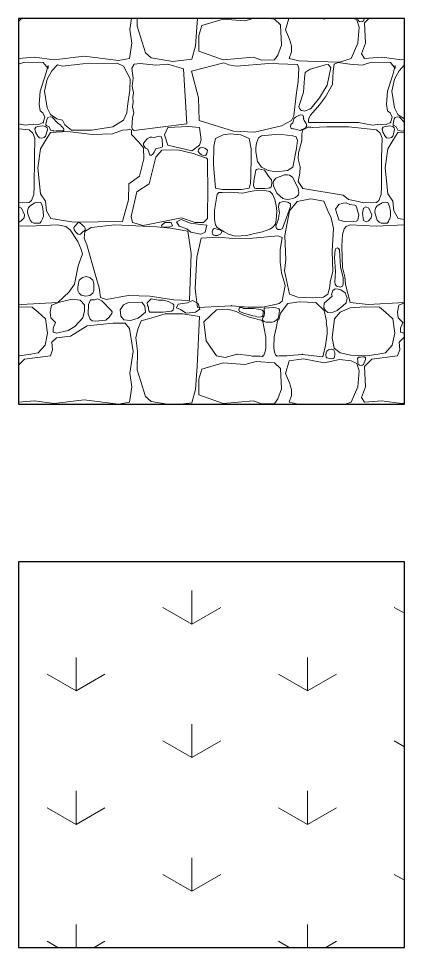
# Model space of a CAD drawing. Header units: centimetres. Extents: x 2952 to 4857, y -1578 to 78.
# Drawn here: x 3645.2 to 3745.2, y -586.1 to -345.2 of the extents above; entities that cross this region are included whole.
import ezdxf

# ---------------------------------------------------------------- set-up
doc = ezdxf.new("R2010")
doc.units = ezdxf.units.CM
doc.header["$MEASUREMENT"] = 0
doc.layers.add('fill', color=7, linetype='Continuous')

# ---------------------------------------------------------------- blocks, each defined once
blk = doc.blocks.new('*X2')
at = {"layer": 'fill', "color": 150, "linetype": 'Continuous', "lineweight": 13}
for p, q in [((3645.92, -345.21), (3645.16, -345.96)), ((3673.98, -348.04), (3674.41, -345.21)), ((3675.9, -345.21), (3675.86, -347.22)), ((3690.97, -352.32), (3691.44, -346.3)), ((3691.44, -346.3), (3691.49, -345.21)), ((3698.21, -345.34), (3692.66, -347)), ((3703.82, -345.81), (3698.21, -345.34)), ((3705.96, -345.21), (3703.82, -345.81)), ((3711.52, -345.34), (3709.81, -345.21)), ((3713, -346.82), (3711.52, -345.34)), ((3713.33, -352.15), (3713, -346.82)), ((3714.34, -348.16), (3715.17, -345.21)), ((3723.71, -345.21), (3724.35, -345.34)), ((3724.35, -345.34), (3724.95, -345.21)), ((3732.04, -345.21), (3732.79, -345.56)), ((3732.79, -345.56), (3733.44, -347.47)), ((3733.07, -345.21), (3733.09, -345.41)), ((3733.09, -345.41), (3733.25, -345.78)), ((3733.25, -345.78), (3733.51, -345.97)), ((3733.51, -345.97), (3733.92, -346.06)), ((3733.92, -346.06), (3734.3, -346.01)), ((3734.3, -346.01), (3734.52, -345.78)), ((3734.52, -345.78), (3734.78, -345.21)), ((3735.92, -345.21), (3734.82, -346.28)), ((3734.82, -346.28), (3735.05, -351.58)), ((3674.5, -351.58), (3673.98, -348.04)), ((3675.86, -347.22), (3678.01, -354.08)), ((3692.66, -347), (3691.91, -349.64)), ((3715.33, -350.56), (3714.34, -348.16)), ((3733.44, -347.47), (3733.12, -351.63)), ((3673.88, -355.57), (3674.5, -351.58)), ((3691.91, -349.64), (3691.86, -353.68)), ((3715.85, -352.32), (3715.33, -350.56)), ((3733.12, -351.63), (3731.33, -355.57)), ((3735.05, -351.58), (3734.06, -354.4)), ((3678.01, -354.08), (3679.55, -355.37)), ((3690.03, -355.72), (3690.97, -352.32)), ((3691.86, -353.68), (3698.21, -355.89)), ((3712.31, -354.7), (3713.33, -352.15)), ((3715.26, -355.57), (3715.88, -353.86)), ((3715.88, -353.86), (3715.85, -352.32)), ((3645.16, -355.54), (3649.26, -355.25)), ((3646.66, -356.56), (3645.16, -357.02)), ((3651.56, -356.63), (3646.66, -356.56)), ((3649.26, -355.25), (3654.36, -355.89)), ((3654.36, -355.89), (3662.19, -355)), ((3662.19, -355), (3671.05, -356.06)), ((3671.05, -356.06), (3673.88, -355.57)), ((3679.55, -355.37), (3685.15, -356.31)), ((3685.15, -356.31), (3690.03, -355.72)), ((3698.21, -355.89), (3705.92, -355.22)), ((3705.92, -355.22), (3708.22, -355.96)), ((3708.22, -355.96), (3711.52, -355.89)), ((3711.52, -355.89), (3712.31, -354.7)), ((3717.91, -356.14), (3715.26, -355.57)), ((3722.34, -356.31), (3717.91, -356.14)), ((3728.34, -356.56), (3722.34, -356.31)), ((3731.33, -355.57), (3728.34, -356.56)), ((3734.06, -354.4), (3734.82, -355.57)), ((3736.66, -356.56), (3734.18, -357.33)), ((3734.82, -355.57), (3739.26, -355.25)), ((3741.56, -356.63), (3736.66, -356.56)), ((3739.26, -355.25), (3744.36, -355.89)), ((3744.36, -355.89), (3745.15, -355.8)), ((3652.78, -358.19), (3651.56, -356.63)), ((3652.13, -359.8), (3652.8, -357.4)), ((3653.77, -358.81), (3652.58, -360.97)), ((3652.8, -357.4), (3652.78, -358.19)), ((3655.2, -357.18), (3653.77, -358.81)), ((3656.54, -357.55), (3655.2, -357.18)), ((3661.77, -356.98), (3656.54, -357.55)), ((3670.73, -356.76), (3661.77, -356.98)), ((3672.39, -357.55), (3670.73, -356.76)), ((3674.1, -360.82), (3672.39, -357.55)), ((3675.09, -357), (3674.49, -358.05)), ((3674.49, -358.05), (3674.89, -360.66)), ((3676.65, -356.85), (3675.09, -357)), ((3680.69, -357.28), (3676.65, -356.85)), ((3683.86, -357.03), (3680.69, -357.28)), ((3687.91, -358.24), (3683.86, -357.03)), ((3688.78, -372.51), (3687.91, -358.24)), ((3690, -358.87), (3698.39, -356.68)), ((3691.77, -365.81), (3690, -358.87)), ((3698.39, -356.68), (3699.61, -357.25)), ((3699.61, -357.25), (3701.61, -357.55)), ((3701.61, -357.55), (3710, -356.88)), ((3710, -356.88), (3717.41, -357.1)), ((3717.41, -357.1), (3717.8, -358.09)), ((3717.8, -358.09), (3717.58, -361.44)), ((3720.7, -358.32), (3719.47, -359.16)), ((3724.67, -357.25), (3720.7, -358.32)), ((3725.41, -357.15), (3724.67, -357.25)), ((3725.14, -362.45), (3726.12, -357.89)), ((3726.12, -357.89), (3725.41, -357.15)), ((3726.68, -358.84), (3726.53, -362.35)), ((3726.95, -357.03), (3726.68, -358.84)), ((3727.99, -356.63), (3726.95, -357.03)), ((3731.01, -357.03), (3727.99, -356.63)), ((3734.18, -357.33), (3731.01, -357.03)), ((3742.78, -358.19), (3741.56, -356.63)), ((3742.13, -359.8), (3742.8, -357.4)), ((3743.77, -358.81), (3742.58, -360.97)), ((3742.8, -357.4), (3742.78, -358.19)), ((3745.15, -357.23), (3743.77, -358.81)), ((3650.77, -364.01), (3652.13, -359.8)), ((3652.58, -360.97), (3651.91, -364.06)), ((3674.03, -363.79), (3674.1, -360.82)), ((3674.89, -360.66), (3674.56, -362.71)), ((3719.22, -360.67), (3719.02, -364.26)), ((3719.47, -359.16), (3719.22, -360.67)), ((3740.77, -364.01), (3742.13, -359.8)), ((3742.58, -360.97), (3741.91, -364.06)), ((3674.56, -362.71), (3674.96, -364.46)), ((3717.58, -361.44), (3717.09, -365.1)), ((3723.13, -365.75), (3725.14, -362.45)), ((3726.53, -362.35), (3724.72, -365.52)), ((3650.47, -367.41), (3650.77, -364.01)), ((3651.91, -364.06), (3652.6, -368.4)), ((3673.38, -367.93), (3674.03, -363.79)), ((3674.96, -364.46), (3674.77, -365.67)), ((3674.77, -365.67), (3674.88, -366.86)), ((3692, -371.62), (3691.77, -365.81)), ((3717.09, -365.1), (3716.52, -370.4)), ((3719.02, -364.26), (3717.82, -368)), ((3721.03, -368.45), (3723.13, -365.75)), ((3724.72, -365.52), (3723.13, -367.6)), ((3740.47, -367.41), (3740.77, -364.01)), ((3741.91, -364.06), (3742.6, -368.4)), ((3650.74, -369.14), (3650.47, -367.41)), ((3652.6, -368.4), (3653.44, -370.13)), ((3673.18, -369.66), (3673.38, -367.93)), ((3674.88, -366.86), (3674.66, -368.11)), ((3674.66, -368.11), (3675, -369.63)), ((3717.82, -368), (3717.95, -368.53)), ((3717.95, -368.53), (3718.16, -368.74)), ((3720.64, -368.73), (3721.03, -368.45)), ((3723.13, -367.6), (3720.83, -370.28)), ((3740.74, -369.14), (3740.47, -367.41)), ((3742.6, -368.4), (3743.44, -370.13)), ((3651.44, -369.69), (3650.74, -369.14)), ((3651.96, -370.82), (3651.44, -369.69)), ((3651.56, -372.19), (3651.96, -370.82)), ((3652.76, -370.88), (3652.54, -371.25)), ((3653.36, -370.66), (3652.76, -370.88)), ((3653.89, -370.82), (3653.36, -370.66)), ((3653.44, -370.13), (3655.05, -371.2)), ((3655.34, -372.35), (3653.89, -370.82)), ((3672.39, -371.59), (3673.18, -369.66)), ((3674.65, -370.87), (3674.55, -372.38)), ((3675, -369.63), (3674.65, -370.87)), ((3716.52, -370.4), (3715.85, -371.64)), ((3716.93, -370.76), (3716.47, -371.2)), ((3717.64, -370.44), (3716.93, -370.76)), ((3718.17, -370.22), (3717.64, -370.44)), ((3718.16, -368.74), (3718.38, -369.04)), ((3718.82, -370.23), (3718.17, -370.22)), ((3718.38, -369.04), (3718.66, -369.1)), ((3718.66, -369.1), (3719.22, -369.2)), ((3719.03, -370.72), (3718.82, -370.23)), ((3719, -371.2), (3719.03, -370.72)), ((3719.22, -369.2), (3719.67, -369.07)), ((3719.67, -369.07), (3720.64, -368.73)), ((3720.83, -370.28), (3720.39, -371.03)), ((3741.44, -369.69), (3740.74, -369.14)), ((3741.96, -370.82), (3741.44, -369.69)), ((3741.56, -372.19), (3741.96, -370.82)), ((3742.76, -370.88), (3742.54, -371.25)), ((3743.36, -370.66), (3742.76, -370.88)), ((3743.89, -370.82), (3743.36, -370.66)), ((3743.44, -370.13), (3745.05, -371.2)), ((3745.15, -372.16), (3743.89, -370.82)), ((3645.16, -372.53), (3646.86, -372.86)), ((3646.86, -372.86), (3648.99, -372.56)), ((3648.99, -372.56), (3650.4, -372.71)), ((3649.64, -373.41), (3649.36, -373.8)), ((3650.15, -373.2), (3649.64, -373.41)), ((3651.41, -373.07), (3650.15, -373.2)), ((3650.4, -372.71), (3651.56, -372.19)), ((3652.16, -373.2), (3651.41, -373.07)), ((3652.52, -373.54), (3652.16, -373.2)), ((3652.54, -371.25), (3652.22, -372.48)), ((3652.22, -372.48), (3652.24, -372.79)), ((3652.24, -372.79), (3652.43, -372.96)), ((3652.43, -372.96), (3653.04, -373.33)), ((3653.04, -373.33), (3653.43, -374.13)), ((3655.05, -371.2), (3656.54, -371.59)), ((3655.65, -372.58), (3655.34, -372.35)), ((3656.08, -372.86), (3655.65, -372.58)), ((3656.23, -373.13), (3656.08, -372.86)), ((3656.54, -373.4), (3656.23, -373.13)), ((3656.54, -371.59), (3657.11, -372.76)), ((3656.77, -373.72), (3656.54, -373.4)), ((3657.11, -372.76), (3658.87, -374.12)), ((3664.07, -374.17), (3669.62, -373.3)), ((3669.62, -373.3), (3672.39, -371.59)), ((3674.55, -372.38), (3674.49, -373.44)), ((3675.09, -374.22), (3688.78, -372.51)), ((3689.2, -373.24), (3683.86, -373.44)), ((3692.03, -373.44), (3689.2, -373.24)), ((3700.89, -374.41), (3692, -371.62)), ((3713.3, -373.05), (3706.32, -374.68)), ((3715.85, -371.64), (3713.3, -373.05)), ((3715.75, -372.66), (3715.61, -373.33)), ((3715.61, -373.33), (3715.8, -373.64)), ((3716.22, -372.28), (3715.75, -372.66)), ((3716.47, -371.2), (3716.22, -372.28)), ((3720.21, -373.41), (3718.85, -374.09)), ((3719.17, -371.69), (3719, -371.2)), ((3719.69, -372.39), (3719.17, -371.69)), ((3719.55, -373.55), (3719.73, -373.29)), ((3719.84, -373.01), (3719.69, -372.39)), ((3719.73, -373.29), (3719.84, -373.01)), ((3720.9, -373.37), (3720.21, -373.41)), ((3720.33, -371.66), (3720.32, -372.15)), ((3720.32, -372.15), (3720.58, -372.19)), ((3720.39, -371.03), (3720.33, -371.66)), ((3720.58, -372.19), (3733.26, -372.16)), ((3721.23, -373.43), (3720.9, -373.37)), ((3725.07, -373.33), (3721.23, -373.43)), ((3730.79, -373.3), (3725.07, -373.33)), ((3737.92, -374.09), (3730.79, -373.3)), ((3733.26, -372.16), (3736.86, -372.86)), ((3736.86, -372.86), (3738.99, -372.56)), ((3738.99, -372.56), (3740.4, -372.71)), ((3739.64, -373.41), (3739.36, -373.8)), ((3740.15, -373.2), (3739.64, -373.41)), ((3741.41, -373.07), (3740.15, -373.2)), ((3740.4, -372.71), (3741.56, -372.19)), ((3742.16, -373.2), (3741.41, -373.07)), ((3742.52, -373.54), (3742.16, -373.2)), ((3742.54, -371.25), (3742.22, -372.48)), ((3742.22, -372.48), (3742.24, -372.79)), ((3742.24, -372.79), (3742.43, -372.96)), ((3742.43, -372.96), (3743.04, -373.33)), ((3743.04, -373.33), (3743.43, -374.13)), ((3745.05, -371.2), (3745.15, -371.22)), ((3647.92, -374.09), (3645.16, -373.79)), ((3648.88, -374.94), (3647.92, -374.09)), ((3649.38, -376.24), (3648.88, -374.94)), ((3649.36, -373.8), (3649.54, -374.65)), ((3649.54, -374.65), (3650.15, -375.68)), ((3650.15, -375.68), (3650.55, -376.14)), ((3651.81, -376.02), (3652.16, -375.68)), ((3652.16, -375.68), (3652.61, -374.08)), ((3653.44, -374.79), (3652.16, -376.85)), ((3652.61, -374.08), (3652.52, -373.54)), ((3653.43, -374.13), (3653.99, -374.24)), ((3657.95, -374.54), (3653.44, -374.79)), ((3653.99, -374.24), (3654.32, -374.38)), ((3654.32, -374.38), (3654.81, -374.35)), ((3654.81, -374.35), (3656.75, -374.3)), ((3656.75, -374.3), (3656.9, -374.18)), ((3656.89, -373.99), (3656.77, -373.72)), ((3656.9, -374.18), (3656.89, -373.99)), ((3664.24, -375.26), (3657.95, -374.54)), ((3658.87, -374.12), (3664.07, -374.17)), ((3669.47, -375.08), (3664.24, -375.26)), ((3672.07, -374.19), (3669.47, -375.08)), ((3673.38, -374.11), (3672.07, -374.19)), ((3673.82, -373.88), (3673.38, -374.11)), ((3674.46, -374.15), (3673.82, -373.88)), ((3674.42, -375.26), (3674.46, -374.15)), ((3676.26, -377.21), (3674.42, -375.26)), ((3674.49, -373.44), (3674.66, -374)), ((3674.66, -374), (3675.09, -374.22)), ((3681.61, -375.68), (3680.27, -376.03)), ((3682.17, -375.87), (3681.61, -375.68)), ((3683.86, -373.44), (3683, -375.34)), ((3683, -375.34), (3683.86, -378.05)), ((3692.44, -376.66), (3692.03, -373.44)), ((3698.2, -375.34), (3696.17, -376.3)), ((3700.02, -375.13), (3698.2, -375.34)), ((3702.8, -375.41), (3700.02, -375.13)), ((3706.32, -374.68), (3700.89, -374.41)), ((3704.94, -376.3), (3702.8, -375.41)), ((3708.12, -375.59), (3707.37, -376.17)), ((3710.81, -375.41), (3708.12, -375.59)), ((3713.34, -375.32), (3710.81, -375.41)), ((3716.26, -375.59), (3713.34, -375.32)), ((3715.8, -373.64), (3715.93, -373.69)), ((3715.93, -373.69), (3716.2, -373.82)), ((3716.2, -373.82), (3716.47, -373.85)), ((3717.13, -375.91), (3716.26, -375.59)), ((3716.47, -373.85), (3718.25, -374.24)), ((3718.25, -374.24), (3718.64, -373.95)), ((3718.56, -375.09), (3718.53, -376.8)), ((3718.85, -374.09), (3718.56, -375.09)), ((3718.64, -373.95), (3719, -373.85)), ((3719, -373.85), (3719.55, -373.55)), ((3738.88, -374.94), (3737.92, -374.09)), ((3739.38, -376.24), (3738.88, -374.94)), ((3739.36, -373.8), (3739.54, -374.65)), ((3739.54, -374.65), (3740.15, -375.68)), ((3740.15, -375.68), (3740.55, -376.14)), ((3741.81, -376.02), (3742.16, -375.68)), ((3742.16, -375.68), (3742.61, -374.08)), ((3743.44, -374.79), (3742.16, -376.85)), ((3742.61, -374.08), (3742.52, -373.54)), ((3743.43, -374.13), (3743.99, -374.24)), ((3745.15, -374.69), (3743.44, -374.79)), ((3743.99, -374.24), (3744.32, -374.38)), ((3744.32, -374.38), (3744.81, -374.35)), ((3744.81, -374.35), (3745.15, -374.34)), ((3649.25, -381.28), (3649.38, -376.24)), ((3650.55, -376.14), (3651.2, -376.21)), ((3652.16, -376.85), (3650.87, -379.02)), ((3651.2, -376.21), (3651.81, -376.02)), ((3677.49, -378.73), (3676.26, -377.21)), ((3677.84, -377.11), (3677.49, -377.63)), ((3677.49, -377.63), (3677.49, -378.05)), ((3677.49, -378.05), (3678.08, -378.81)), ((3678.51, -376.44), (3677.84, -377.11)), ((3679.24, -375.98), (3678.51, -376.44)), ((3679.7, -375.97), (3679.24, -375.98)), ((3680.27, -376.03), (3679.7, -375.97)), ((3682.39, -376.7), (3682.17, -375.87)), ((3682.48, -378.06), (3682.39, -376.7)), ((3682.46, -378.47), (3682.48, -378.06)), ((3683.86, -378.05), (3690.05, -379.52)), ((3690.05, -379.52), (3692.03, -378.05)), ((3692.03, -378.05), (3692.44, -376.66)), ((3696.17, -376.3), (3695.74, -378.31)), ((3705.46, -378.97), (3704.94, -376.3)), ((3706.82, -377.53), (3706.61, -378.74)), ((3707.37, -376.17), (3706.82, -377.53)), ((3717.45, -376.83), (3717.13, -375.91)), ((3717.21, -378.89), (3717.45, -376.83)), ((3718.53, -376.8), (3717.72, -380.01)), ((3739.25, -381.28), (3739.38, -376.24)), ((3740.55, -376.14), (3741.2, -376.21)), ((3742.16, -376.85), (3740.87, -379.02)), ((3741.2, -376.21), (3741.81, -376.02)), ((3650.87, -379.02), (3650.15, -383.9)), ((3677.59, -381.62), (3677.49, -378.73)), ((3678.08, -378.81), (3678.68, -379.11)), ((3678.68, -379.11), (3679.05, -380.34)), ((3679.05, -380.34), (3679.19, -380.67)), ((3679.19, -380.67), (3679.58, -380.62)), ((3679.58, -380.62), (3679.93, -380.35)), ((3679.93, -380.35), (3680.28, -379.85)), ((3680.28, -379.85), (3680.77, -378.91)), ((3682.3, -379.37), (3680.71, -381.15)), ((3680.77, -378.91), (3681.83, -378.73)), ((3681.83, -378.73), (3682.46, -378.47)), ((3686.41, -379.22), (3682.3, -379.37)), ((3690.37, -380.24), (3686.41, -379.22)), ((3693.05, -381.15), (3690.37, -380.24)), ((3691.72, -379.72), (3691.82, -379.14)), ((3692.03, -380.1), (3691.72, -379.72)), ((3691.82, -379.14), (3692.26, -378.73)), ((3692.58, -380.56), (3692.03, -380.1)), ((3692.26, -378.73), (3692.86, -378.66)), ((3693.25, -380.8), (3692.58, -380.56)), ((3692.86, -378.66), (3693.42, -378.86)), ((3693.42, -378.86), (3694.08, -379.37)), ((3693.71, -380.6), (3693.55, -380.77)), ((3693.97, -380.22), (3693.71, -380.6)), ((3694.08, -379.37), (3693.97, -380.22)), ((3695.74, -378.31), (3695.64, -383.16)), ((3705.44, -380.95), (3705.46, -378.97)), ((3706.61, -378.74), (3706.63, -379.76)), ((3706.63, -379.76), (3707.04, -382.27)), ((3716.26, -383.78), (3717.21, -378.89)), ((3717.72, -380.01), (3717.61, -381.58)), ((3740.87, -379.02), (3740.15, -383.9)), ((3649.18, -388.82), (3649.25, -381.28)), ((3676.48, -386.06), (3677.59, -381.62)), ((3680.71, -381.15), (3678.98, -388.04)), ((3693.85, -381.38), (3693.05, -381.15)), ((3693.55, -380.77), (3693.25, -380.8)), ((3694.11, -381.68), (3693.85, -381.38)), ((3694.11, -381.92), (3694.11, -381.68)), ((3694.14, -383.95), (3694.11, -381.92)), ((3705.37, -385.97), (3705.44, -380.95)), ((3707.04, -382.27), (3708.12, -383.78)), ((3717.61, -381.58), (3718.16, -383.68)), ((3739.18, -388.82), (3739.25, -381.28)), ((3650.15, -383.9), (3650.84, -390.66)), ((3694.24, -388.73), (3694.14, -383.95)), ((3695.64, -383.16), (3696.17, -389.18)), ((3706.63, -384.5), (3706.1, -387.34)), ((3706.82, -384.37), (3706.63, -384.5)), ((3707.33, -384.23), (3706.82, -384.37)), ((3708.89, -384.5), (3707.33, -384.23)), ((3708.12, -383.78), (3709.8, -384.64)), ((3709.95, -386.1), (3708.89, -384.5)), ((3709.8, -384.64), (3711.85, -384.97)), ((3711.85, -384.97), (3714.86, -384.61)), ((3714.86, -384.61), (3716.26, -383.78)), ((3718.07, -385.32), (3717.64, -387.47)), ((3718.16, -383.68), (3718.07, -385.32)), ((3740.15, -383.9), (3740.84, -390.66)), ((3673.73, -388.09), (3676.48, -386.06)), ((3705.22, -387.98), (3705.37, -385.97)), ((3706.1, -387.34), (3706.08, -388.55)), ((3710.41, -386.75), (3709.95, -386.1)), ((3710.69, -387.06), (3710.41, -386.75)), ((3710.78, -387.66), (3710.69, -387.06)), ((3710.7, -388.64), (3710.78, -387.66)), ((3711.26, -387.41), (3711.14, -387.95)), ((3711.79, -386.6), (3711.26, -387.41)), ((3714.09, -385.76), (3711.79, -386.6)), ((3714.85, -385.73), (3714.09, -385.76)), ((3715.33, -385.84), (3714.85, -385.73)), ((3715.84, -386.06), (3715.33, -385.84)), ((3716.25, -386.4), (3715.84, -386.06)), ((3717.6, -389.26), (3716.25, -386.4)), ((3717.64, -387.47), (3718.85, -389.25)), ((3649.13, -390.83), (3649.18, -388.82)), ((3673.63, -392.27), (3673.73, -388.09)), ((3675.76, -390.19), (3674.35, -396.51)), ((3678.98, -388.04), (3675.76, -390.19)), ((3694.09, -397.08), (3694.24, -388.73)), ((3696.17, -389.18), (3697.99, -389.59)), ((3700, -390.27), (3697.92, -390.3)), ((3697.99, -389.59), (3700.54, -389.56)), ((3703.18, -390.47), (3700, -390.27)), ((3700.54, -389.56), (3702.95, -389.55)), ((3702.95, -389.55), (3704.94, -389.18)), ((3705.18, -390.03), (3703.18, -390.47)), ((3704.94, -389.18), (3705.22, -387.98)), ((3707.22, -389.75), (3705.18, -390.03)), ((3706.08, -388.55), (3706.23, -388.97)), ((3706.23, -388.97), (3706.33, -389.21)), ((3706.33, -389.21), (3706.63, -389.26)), ((3706.63, -389.26), (3708.89, -389.26)), ((3708.92, -389.78), (3707.22, -389.75)), ((3708.89, -389.26), (3709.82, -389.18)), ((3710.24, -390.07), (3708.92, -389.78)), ((3709.82, -389.18), (3710.26, -389.08)), ((3710.96, -390.75), (3710.24, -390.07)), ((3710.26, -389.08), (3710.58, -388.84)), ((3710.58, -388.84), (3710.7, -388.64)), ((3711.14, -387.95), (3711.23, -388.62)), ((3711.23, -388.62), (3712.06, -390.54)), ((3717.77, -390.35), (3717.6, -389.26)), ((3718.85, -389.25), (3729.25, -391.02)), ((3739.13, -390.83), (3739.18, -388.82)), ((3647.92, -392.92), (3648.53, -392.41)), ((3648.53, -392.41), (3649.13, -390.83)), ((3650.84, -390.66), (3652.13, -392.57)), ((3652.13, -392.57), (3652.38, -395.07)), ((3672.07, -397.82), (3673.63, -392.27)), ((3696.64, -390.75), (3695.91, -394.94)), ((3697.02, -390.33), (3696.64, -390.75)), ((3697.92, -390.3), (3697.02, -390.33)), ((3711.54, -392.12), (3710.96, -390.75)), ((3711.88, -393.72), (3711.54, -392.12)), ((3712.06, -390.54), (3712.95, -391.3)), ((3712.95, -391.3), (3713.64, -391.84)), ((3713.9, -392.68), (3713.43, -392.74)), ((3713.64, -391.84), (3714.32, -392.09)), ((3714.96, -392.8), (3713.9, -392.68)), ((3714.32, -392.09), (3714.74, -392.13)), ((3714.74, -392.13), (3715.46, -392.07)), ((3717.39, -392.65), (3715.33, -395.07)), ((3715.46, -392.07), (3716.22, -391.89)), ((3716.22, -391.89), (3716.94, -391.58)), ((3716.94, -391.58), (3717.54, -391.08)), ((3720.86, -392), (3717.39, -392.65)), ((3717.54, -391.08), (3717.71, -390.82)), ((3717.71, -390.82), (3717.77, -390.35)), ((3724.27, -392.55), (3720.86, -392)), ((3725.29, -395.07), (3724.27, -392.55)), ((3729.25, -391.02), (3730.63, -392.11)), ((3730.63, -392.11), (3732.41, -392.53)), ((3732.41, -392.53), (3734.61, -393.03)), ((3737.92, -392.92), (3738.53, -392.41)), ((3738.53, -392.41), (3739.13, -390.83)), ((3740.84, -390.66), (3742.13, -392.57)), ((3742.13, -392.57), (3742.38, -395.07)), ((3645.16, -393.01), (3647.92, -392.92)), ((3645.19, -394.08), (3645.16, -394.1)), ((3645.89, -394.4), (3645.19, -394.08)), ((3646.68, -396.09), (3645.89, -394.4)), ((3647.56, -394.75), (3647.48, -395.27)), ((3647.71, -394.21), (3647.56, -394.75)), ((3648.12, -393.78), (3647.71, -394.21)), ((3649.39, -393.04), (3648.12, -393.78)), ((3650.27, -392.84), (3649.39, -393.04)), ((3650.89, -392.93), (3650.27, -392.84)), ((3651.14, -393.54), (3650.89, -392.93)), ((3651.32, -394), (3651.14, -393.54)), ((3651.53, -395.13), (3651.32, -394)), ((3652.38, -395.07), (3653.54, -397.1)), ((3695.91, -394.94), (3695.95, -397.32)), ((3712.07, -395.24), (3711.88, -393.72)), ((3712.59, -393.39), (3712.52, -394.16)), ((3712.52, -394.16), (3712.75, -395.56)), ((3712.9, -392.96), (3712.59, -393.39)), ((3713.43, -392.74), (3712.9, -392.96)), ((3713.55, -399.65), (3715.63, -393.95)), ((3715.33, -395.07), (3714.17, -401.51)), ((3715.64, -393.24), (3714.96, -392.8)), ((3715.63, -393.95), (3715.67, -393.53)), ((3715.67, -393.53), (3715.64, -393.24)), ((3726.21, -396.93), (3725.29, -395.07)), ((3728.19, -393.46), (3727.27, -394.63)), ((3727.27, -394.63), (3728.19, -397.4)), ((3729.24, -393.1), (3728.19, -393.46)), ((3730.04, -393.04), (3729.24, -393.1)), ((3730.22, -393.12), (3730.04, -393.04)), ((3731.01, -393.46), (3730.22, -393.12)), ((3732.3, -393.61), (3731.01, -393.46)), ((3732.55, -393.74), (3732.3, -393.61)), ((3732.78, -394.28), (3732.55, -393.74)), ((3732.87, -394.75), (3732.78, -394.28)), ((3733.18, -395.56), (3732.87, -394.75)), ((3734.58, -394.4), (3734.26, -395.72)), ((3735.19, -394.08), (3734.58, -394.4)), ((3734.61, -393.03), (3737.92, -392.92)), ((3735.89, -394.4), (3735.19, -394.08)), ((3736.68, -396.09), (3735.89, -394.4)), ((3737.56, -394.75), (3737.48, -395.27)), ((3737.71, -394.21), (3737.56, -394.75)), ((3738.12, -393.78), (3737.71, -394.21)), ((3739.39, -393.04), (3738.12, -393.78)), ((3740.27, -392.84), (3739.39, -393.04)), ((3740.89, -392.93), (3740.27, -392.84)), ((3741.14, -393.54), (3740.89, -392.93)), ((3741.32, -394), (3741.14, -393.54)), ((3741.53, -395.13), (3741.32, -394)), ((3742.38, -395.07), (3743.54, -397.1)), ((3645.89, -397.62), (3646.56, -396.88)), ((3646.56, -396.88), (3646.68, -396.09)), ((3647.48, -395.27), (3647.57, -395.87)), ((3647.57, -395.87), (3648.12, -397.5)), ((3648.12, -397.5), (3648.58, -398)), ((3651.02, -397.83), (3651.14, -397.5)), ((3651.14, -397.5), (3651.36, -397.12)), ((3651.36, -397.12), (3651.59, -396.46)), ((3651.59, -396.46), (3651.53, -395.13)), ((3653.54, -397.1), (3659.46, -398.02)), ((3674.35, -396.51), (3674.72, -398.12)), ((3677.44, -398.86), (3687.35, -396.88)), ((3687.26, -397.35), (3686.05, -397.97)), ((3689.73, -398.3), (3687.26, -397.35)), ((3687.35, -396.88), (3690.92, -398.07)), ((3693.05, -398.12), (3694.09, -397.08)), ((3695.95, -397.32), (3696.15, -398.71)), ((3711.75, -398.5), (3711.91, -397.45)), ((3712.48, -397.16), (3711.87, -399.04)), ((3711.91, -397.45), (3712.07, -395.24)), ((3712.64, -396.3), (3712.48, -397.16)), ((3712.75, -395.56), (3712.64, -396.3)), ((3726.78, -399.65), (3726.21, -396.93)), ((3728.19, -397.4), (3729.87, -397.97)), ((3732.96, -397.59), (3733.07, -397.4)), ((3733.07, -397.4), (3733.21, -397)), ((3733.34, -396.16), (3733.18, -395.56)), ((3733.21, -397), (3733.34, -396.16)), ((3734.26, -395.72), (3734.58, -397.62)), ((3735.89, -397.62), (3736.56, -396.88)), ((3736.56, -396.88), (3736.68, -396.09)), ((3737.48, -395.27), (3737.57, -395.87)), ((3737.57, -395.87), (3738.12, -397.5)), ((3738.12, -397.5), (3738.58, -398)), ((3741.02, -397.83), (3741.14, -397.5)), ((3741.14, -397.5), (3741.36, -397.12)), ((3741.36, -397.12), (3741.59, -396.46)), ((3741.59, -396.46), (3741.53, -395.13)), ((3743.54, -397.1), (3745.15, -397.35)), ((3645.16, -397.87), (3645.36, -397.95)), ((3647.8, -399.08), (3645.16, -398.94)), ((3645.36, -397.95), (3645.89, -397.62)), ((3655.34, -398.71), (3647.8, -399.08)), ((3648.58, -398), (3649.11, -398.28)), ((3649.11, -398.28), (3649.85, -398.29)), ((3649.85, -398.29), (3650.67, -398.27)), ((3650.67, -398.27), (3650.84, -398.07)), ((3650.84, -398.07), (3651.02, -397.83)), ((3657.41, -399.16), (3655.34, -398.71)), ((3658.55, -400.05), (3657.41, -399.16)), ((3659.46, -398.02), (3672.07, -397.82)), ((3659.7, -399.08), (3659.49, -399.41)), ((3659.49, -399.41), (3659.6, -400.03)), ((3660.06, -398.71), (3659.7, -399.08)), ((3660.39, -398.29), (3660.06, -398.71)), ((3660.71, -398.15), (3660.39, -398.29)), ((3661.02, -398.22), (3660.71, -398.15)), ((3661.67, -398.71), (3661.02, -398.22)), ((3661.94, -399.1), (3661.67, -398.71)), ((3662.24, -399.26), (3661.94, -399.1)), ((3662.43, -399.58), (3662.24, -399.26)), ((3663.97, -399.43), (3662.31, -400.42)), ((3662.37, -400.01), (3662.43, -399.58)), ((3670.09, -398.71), (3663.97, -399.43)), ((3681.01, -399.26), (3670.09, -398.71)), ((3674.72, -398.12), (3677.44, -398.86)), ((3684.5, -399.58), (3681.01, -399.26)), ((3682.17, -398.88), (3683.08, -398.15)), ((3682.32, -399.21), (3682.17, -398.88)), ((3684.11, -399.36), (3682.32, -399.21)), ((3683.08, -398.15), (3684.67, -398.09)), ((3685.08, -398.97), (3684.11, -399.36)), ((3688.98, -400.37), (3684.5, -399.58)), ((3684.67, -398.09), (3685.08, -398.97)), ((3686.05, -397.97), (3686.76, -399.09)), ((3686.76, -399.09), (3688.73, -399.74)), ((3688.73, -399.74), (3689.76, -400.62)), ((3692.27, -398.65), (3689.73, -398.3)), ((3690.92, -398.07), (3693.05, -398.12)), ((3693.91, -398.83), (3692.27, -398.65)), ((3693.53, -400.62), (3693.91, -398.83)), ((3695.66, -399.71), (3695.49, -400.01)), ((3696.06, -399.64), (3695.66, -399.71)), ((3697.23, -400.01), (3696.06, -399.64)), ((3696.15, -398.71), (3696.64, -399.4)), ((3696.64, -399.4), (3698.47, -400.56)), ((3708.35, -400.5), (3710.3, -399.87)), ((3710.3, -399.87), (3710.96, -399.4)), ((3710.96, -399.4), (3711.75, -398.5)), ((3711.87, -399.04), (3712.01, -399.68)), ((3712.01, -399.68), (3712.44, -399.91)), ((3712.44, -399.91), (3713.05, -399.88)), ((3713.05, -399.88), (3713.55, -399.65)), ((3726.4, -405.57), (3726.78, -399.65)), ((3729.55, -399.75), (3729.13, -401.24)), ((3730.07, -399.16), (3729.55, -399.75)), ((3729.87, -397.97), (3731.9, -397.85)), ((3731.06, -398.71), (3730.07, -399.16)), ((3737.8, -399.08), (3731.06, -398.71)), ((3731.9, -397.85), (3732.62, -397.72)), ((3732.62, -397.72), (3732.96, -397.59)), ((3734.58, -397.62), (3735.36, -397.95)), ((3735.36, -397.95), (3735.89, -397.62)), ((3745.15, -398.72), (3737.8, -399.08)), ((3738.58, -398), (3739.11, -398.28)), ((3739.11, -398.28), (3739.85, -398.29)), ((3739.85, -398.29), (3740.67, -398.27)), ((3740.67, -398.27), (3740.84, -398.07)), ((3740.84, -398.07), (3741.02, -397.83)), ((3660.5, -403.05), (3658.55, -400.05)), ((3659.6, -400.03), (3660.06, -400.69)), ((3660.06, -400.69), (3660.62, -401.14)), ((3660.62, -401.14), (3660.9, -401.22)), ((3660.9, -401.22), (3661.19, -401.13)), ((3661.19, -401.13), (3661.4, -400.92)), ((3661.4, -400.92), (3661.67, -400.69)), ((3661.67, -400.69), (3662.37, -400.01)), ((3662.31, -400.42), (3662.14, -402.18)), ((3662.14, -402.18), (3662.84, -403.94)), ((3689.88, -406.19), (3688.98, -400.37)), ((3689.76, -400.62), (3692.35, -401.15)), ((3692.51, -402.15), (3691.34, -407.13)), ((3692.35, -401.15), (3693.53, -400.62)), ((3696.99, -401.88), (3692.51, -402.15)), ((3695.49, -400.01), (3695.32, -400.57)), ((3695.32, -400.57), (3695.49, -401.23)), ((3695.49, -401.23), (3695.73, -401.4)), ((3695.73, -401.4), (3696.13, -401.49)), ((3696.13, -401.49), (3696.72, -401.52)), ((3696.72, -401.52), (3697.23, -401.23)), ((3700.72, -402.3), (3696.99, -401.88)), ((3697.79, -400.38), (3697.23, -400.01)), ((3697.23, -401.23), (3697.6, -401.01)), ((3697.6, -401.01), (3697.76, -400.74)), ((3697.76, -400.74), (3697.79, -400.38)), ((3698.47, -400.56), (3699.7, -401.23)), ((3699.7, -401.23), (3701.41, -401.62)), ((3705.88, -402.13), (3700.72, -402.3)), ((3701.41, -401.62), (3704.2, -401.47)), ((3704.2, -401.47), (3706.29, -400.95)), ((3712.4, -401.56), (3705.88, -402.13)), ((3706.29, -400.95), (3708.35, -400.5)), ((3713.49, -401.97), (3712.4, -401.56)), ((3712.98, -405.18), (3713.49, -401.97)), ((3714.17, -401.51), (3714.42, -407.83)), ((3729.13, -401.24), (3728.96, -404.36)), ((3661.37, -405.08), (3660.5, -403.05)), ((3662.84, -403.94), (3664.99, -411.52)), ((3727.8, -404.69), (3727.41, -404.83)), ((3728.18, -404.94), (3727.8, -404.69)), ((3728.96, -404.36), (3729.08, -409.78)), ((3660.58, -409.31), (3661.72, -406.27)), ((3661.72, -406.27), (3661.37, -405.08)), ((3689.41, -418.35), (3689.88, -406.19)), ((3691.34, -407.13), (3690.95, -415.27)), ((3712.93, -408.43), (3712.98, -405.18)), ((3726.6, -410.82), (3726.4, -405.57)), ((3727.22, -405.18), (3727.04, -407.19)), ((3727.41, -404.83), (3727.22, -405.18)), ((3728.29, -405.18), (3728.18, -404.94)), ((3728.6, -409.72), (3728.29, -405.18)), ((3659.64, -414.07), (3660.58, -409.31)), ((3713.31, -411.15), (3712.93, -408.43)), ((3714.42, -407.83), (3714.07, -410.68)), ((3727.04, -407.19), (3727.31, -410.85)), ((3664.99, -411.52), (3666.03, -415.09)), ((3713.73, -412.67), (3713.31, -411.15)), ((3714.07, -410.68), (3715.33, -416.67)), ((3725.93, -413.52), (3726.6, -410.82)), ((3727.31, -410.85), (3727.1, -413.61)), ((3729.28, -412.33), (3728.6, -409.72)), ((3729.08, -409.78), (3729.75, -412.16)), ((3658.3, -416.08), (3659.64, -414.07)), ((3660.61, -414.25), (3660.49, -414.98)), ((3660.89, -413.08), (3660.61, -414.25)), ((3661.76, -412.37), (3660.89, -413.08)), ((3662.79, -412.08), (3661.76, -412.37)), ((3663.61, -412.33), (3662.79, -412.08)), ((3664.41, -413.08), (3663.61, -412.33)), ((3664.64, -413.94), (3664.41, -413.08)), ((3664.67, -414.88), (3664.64, -413.94)), ((3714.26, -414.47), (3713.73, -412.67)), ((3725.81, -414.81), (3725.93, -413.52)), ((3727.1, -413.61), (3727.22, -414.07)), ((3727.22, -414.07), (3727.59, -414.58)), ((3729.1, -414.63), (3729.27, -414.07)), ((3729.27, -414.07), (3729.28, -412.33)), ((3729.75, -412.16), (3729.87, -414.22)), ((3729.87, -414.22), (3731.06, -418.85)), ((3655.34, -418.85), (3658.3, -416.08)), ((3660.49, -414.98), (3660.48, -415.73)), ((3660.48, -415.73), (3660.89, -416.4)), ((3660.89, -416.4), (3661.41, -416.96)), ((3663.59, -417.03), (3664.41, -416.4)), ((3664.41, -416.4), (3664.67, -415.78)), ((3664.67, -415.78), (3664.67, -414.88)), ((3666.03, -415.09), (3666.37, -417.54)), ((3690.95, -415.27), (3691.55, -420.17)), ((3713.49, -418.5), (3714.26, -414.47)), ((3715.33, -416.67), (3717.56, -417.44)), ((3724.2, -417.44), (3725.29, -416.67)), ((3725.29, -416.67), (3725.81, -414.81)), ((3726.44, -416.28), (3726.3, -416.7)), ((3726.3, -416.7), (3726.44, -417.19)), ((3726.62, -415.74), (3726.44, -416.28)), ((3727.22, -415.34), (3726.62, -415.74)), ((3727.96, -415.43), (3727.22, -415.34)), ((3727.59, -414.58), (3728.59, -414.89)), ((3728.66, -415.54), (3727.96, -415.43)), ((3728.59, -414.89), (3729.1, -414.63)), ((3729.77, -416.37), (3728.66, -415.54)), ((3730.3, -417.77), (3729.77, -416.37)), ((3645.79, -419.35), (3655.34, -418.85)), ((3655.75, -418.73), (3653.69, -419.54)), ((3659.04, -418.03), (3655.75, -418.73)), ((3661.15, -418.21), (3659.04, -418.03)), ((3662.26, -419.49), (3661.15, -418.21)), ((3661.41, -416.96), (3662.52, -417.24)), ((3662.52, -417.24), (3663.59, -417.03)), ((3663.82, -418.13), (3663.27, -419.37)), ((3664.79, -418.17), (3663.82, -418.13)), ((3665.66, -417.94), (3664.79, -418.17)), ((3666.7, -418.45), (3665.66, -417.94)), ((3666.37, -417.54), (3667.93, -418.06)), ((3669.27, -421.03), (3666.7, -418.45)), ((3667.93, -418.06), (3673.58, -417.02)), ((3673.63, -418.87), (3672.34, -419.42)), ((3673.58, -417.02), (3679.2, -417.22)), ((3677.1, -418.73), (3673.63, -418.87)), ((3677.91, -419.79), (3677.1, -418.73)), ((3679.2, -418.23), (3678.51, -418.95)), ((3678.51, -418.95), (3678.57, -419.66)), ((3679.2, -417.22), (3685.42, -418.16)), ((3679.56, -417.89), (3679.2, -418.23)), ((3680.34, -418.08), (3679.56, -417.89)), ((3681.41, -418.25), (3680.34, -418.08)), ((3682.62, -418.23), (3681.41, -418.25)), ((3683.99, -418.59), (3682.62, -418.23)), ((3684.58, -418.92), (3683.99, -418.59)), ((3685.14, -419.19), (3684.58, -418.92)), ((3685.35, -419.43), (3685.14, -419.19)), ((3685.42, -418.16), (3689.41, -418.35)), ((3686.53, -419.28), (3688.95, -418.92)), ((3688.95, -418.92), (3690.25, -418.38)), ((3690.25, -418.38), (3691.69, -419.1)), ((3691.69, -419.1), (3692.16, -420.58)), ((3710.91, -419.54), (3712.73, -419.1)), ((3712.73, -419.1), (3713.49, -418.5)), ((3713.02, -421.59), (3714.91, -419.12)), ((3714.91, -419.12), (3717.91, -418.65)), ((3717.56, -417.44), (3721.33, -417.66)), ((3717.91, -418.65), (3722.22, -418.85)), ((3721.33, -417.66), (3724.2, -417.44)), ((3722.22, -418.85), (3724.32, -420.95)), ((3724.36, -419.04), (3724.3, -420.26)), ((3726.44, -417.19), (3724.36, -419.04)), ((3729.22, -419.76), (3730.02, -418.98)), ((3730.02, -418.98), (3730.3, -417.77)), ((3731.06, -418.85), (3735.79, -419.35)), ((3735.79, -419.35), (3745.15, -418.86)), ((3745.15, -418.96), (3743.69, -419.54)), ((3645.16, -419.28), (3645.79, -419.35)), ((3648.69, -420.04), (3645.16, -420.02)), ((3650.22, -421.38), (3648.69, -420.04)), ((3652.16, -423.11), (3650.22, -421.38)), ((3653.69, -419.54), (3653.32, -421.34)), ((3653.32, -421.34), (3653.52, -422.84)), ((3661.81, -422.82), (3662.24, -420.98)), ((3662.24, -420.98), (3662.26, -419.49)), ((3663.27, -419.37), (3663.23, -421.92)), ((3669.37, -421.29), (3669.27, -421.03)), ((3669.31, -421.71), (3669.37, -421.29)), ((3672.34, -419.42), (3671.51, -420.76)), ((3671.51, -420.76), (3671.67, -422.37)), ((3676.13, -422.89), (3678.05, -421.35)), ((3678.05, -421.35), (3677.91, -419.79)), ((3678.57, -419.66), (3678.86, -420.08)), ((3678.86, -420.08), (3678.85, -420.51)), ((3678.85, -420.51), (3678.9, -421.02)), ((3678.9, -421.02), (3679.2, -421.35)), ((3679.2, -421.35), (3682.62, -421.35)), ((3682.62, -421.35), (3684.8, -421.08)), ((3684.8, -421.08), (3685.19, -420.82)), ((3685.19, -420.82), (3685.3, -420.33)), ((3685.3, -420.33), (3685.35, -419.94)), ((3685.35, -419.94), (3685.35, -419.43)), ((3686.06, -420.26), (3686.53, -419.28)), ((3687.1, -420.69), (3686.06, -420.26)), ((3688.62, -421.63), (3687.1, -420.69)), ((3691.04, -421.34), (3688.62, -421.63)), ((3692.16, -420.58), (3691.04, -421.34)), ((3691.55, -420.17), (3700.42, -419.72)), ((3696.49, -420.72), (3693.16, -423.89)), ((3699.41, -420.56), (3696.49, -420.72)), ((3701.59, -421.15), (3699.41, -420.56)), ((3700.42, -419.72), (3704.64, -420.04)), ((3703.3, -422.03), (3701.59, -421.15)), ((3702.32, -420.37), (3702.26, -420.77)), ((3702.26, -420.77), (3702.43, -421.15)), ((3702.5, -420.17), (3702.32, -420.37)), ((3702.43, -421.15), (3703.5, -421.6)), ((3702.86, -420.14), (3702.5, -420.17)), ((3703.12, -420.19), (3702.86, -420.14)), ((3703.31, -420.28), (3703.12, -420.19)), ((3703.42, -420.4), (3703.31, -420.28)), ((3704.06, -420.45), (3703.42, -420.4)), ((3703.5, -421.6), (3705.01, -422.08)), ((3706.05, -420.44), (3704.06, -420.45)), ((3704.64, -420.04), (3708.41, -420.04)), ((3707.33, -420.56), (3706.05, -420.44)), ((3707.83, -420.64), (3707.33, -420.56)), ((3708.29, -420.86), (3707.83, -420.64)), ((3708.48, -421.03), (3708.29, -420.86)), ((3708.41, -420.04), (3710.91, -419.54)), ((3708.59, -421.25), (3708.48, -421.03)), ((3708.54, -421.77), (3708.56, -421.5)), ((3708.56, -421.5), (3708.59, -421.25)), ((3708.8, -420.44), (3708.78, -420.82)), ((3708.78, -420.82), (3708.89, -421.43)), ((3708.98, -420.27), (3708.8, -420.44)), ((3708.89, -421.43), (3708.83, -422.32)), ((3709.21, -420.29), (3708.98, -420.27)), ((3710, -420.23), (3709.21, -420.29)), ((3711.12, -420.18), (3710, -420.23)), ((3711.85, -420.25), (3711.12, -420.18)), ((3712.4, -420.44), (3711.85, -420.25)), ((3712.64, -420.48), (3712.4, -420.44)), ((3712.76, -420.74), (3712.64, -420.48)), ((3712.64, -423.38), (3713.02, -421.59)), ((3712.72, -421.64), (3712.76, -420.74)), ((3724.3, -420.26), (3724.73, -420.92)), ((3724.32, -420.95), (3724.96, -423.69)), ((3724.73, -420.92), (3725.33, -421.48)), ((3725.33, -421.48), (3726.7, -421.38)), ((3726.7, -421.38), (3727.76, -420.89)), ((3728.53, -421.38), (3727.02, -423.09)), ((3727.76, -420.89), (3729.22, -419.76)), ((3731.06, -420.21), (3728.53, -421.38)), ((3734.82, -420.01), (3731.06, -420.21)), ((3738.69, -420.04), (3734.82, -420.01)), ((3740.22, -421.38), (3738.69, -420.04)), ((3742.16, -423.11), (3740.22, -421.38)), ((3743.69, -419.54), (3743.32, -421.34)), ((3743.32, -421.34), (3743.52, -422.84)), ((3652.68, -426.8), (3652.16, -423.11)), ((3653.52, -422.84), (3654.76, -424.05)), ((3659.76, -425.09), (3661.81, -422.82)), ((3663.23, -421.92), (3663.68, -423.17)), ((3663.68, -423.17), (3664.25, -423.59)), ((3664.25, -423.59), (3665.04, -423.73)), ((3665.04, -423.73), (3667.81, -423.46)), ((3667.81, -423.46), (3668.19, -423.04)), ((3668.18, -423.06), (3668.6, -422.69)), ((3668.6, -422.69), (3669.02, -422.13)), ((3669.02, -422.13), (3669.31, -421.71)), ((3671.67, -422.37), (3672.47, -423.38)), ((3672.47, -423.38), (3674.17, -423.56)), ((3674.17, -423.56), (3676.13, -422.89)), ((3676.92, -423.62), (3676.02, -425.77)), ((3678.46, -423.16), (3676.92, -423.62)), ((3680.86, -422.47), (3678.46, -423.16)), ((3683.14, -421.77), (3680.86, -422.47)), ((3685.44, -421.77), (3683.14, -421.77)), ((3687.75, -421.77), (3685.44, -421.77)), ((3692.01, -422.48), (3687.75, -421.77)), ((3691.44, -435.44), (3692.01, -422.48)), ((3693.16, -423.89), (3693.75, -428.79)), ((3705.3, -422.71), (3703.3, -422.03)), ((3705.01, -422.08), (3705.91, -422.33)), ((3706.4, -423.05), (3705.3, -422.71)), ((3705.91, -422.33), (3706.48, -422.42)), ((3707.59, -423.36), (3706.4, -423.05)), ((3706.48, -422.42), (3706.94, -422.57)), ((3706.94, -422.57), (3707.69, -422.64)), ((3708.09, -423.46), (3707.59, -423.36)), ((3707.69, -422.64), (3708.03, -422.61)), ((3708.03, -422.61), (3708.29, -422.49)), ((3708.49, -423.79), (3708.09, -423.46)), ((3708.29, -422.49), (3708.42, -422.33)), ((3708.54, -422.67), (3708.38, -423.06)), ((3708.38, -423.06), (3708.46, -423.49)), ((3708.42, -422.33), (3708.47, -422.1)), ((3708.46, -423.49), (3708.8, -423.79)), ((3708.47, -422.1), (3708.54, -421.77)), ((3708.8, -425.63), (3708.49, -423.79)), ((3708.83, -422.32), (3708.54, -422.67)), ((3708.8, -423.79), (3709.24, -423.92)), ((3709.24, -423.92), (3709.95, -423.99)), ((3709.95, -423.99), (3710.87, -423.97)), ((3710.87, -423.97), (3711.48, -423.79)), ((3711.48, -423.79), (3712.32, -423.13)), ((3711.88, -425.52), (3712.24, -423.69)), ((3712.24, -423.69), (3712.34, -423.41)), ((3712.32, -423.13), (3712.56, -422.64)), ((3712.34, -423.41), (3712.64, -423.38)), ((3712.56, -422.64), (3712.72, -421.64)), ((3724.96, -423.69), (3724.91, -424.07)), ((3727.02, -423.09), (3726.43, -428.01)), ((3742.68, -426.8), (3742.16, -423.11)), ((3743.52, -422.84), (3744.76, -424.05)), ((3654.76, -424.05), (3654.14, -425.51)), ((3654.14, -425.51), (3654.16, -426.55)), ((3654.96, -426.78), (3657.98, -426.11)), ((3657.98, -426.11), (3659.76, -425.09)), ((3662.91, -424.94), (3658.57, -427.57)), ((3669.64, -424.2), (3662.91, -424.94)), ((3672.74, -424.25), (3669.64, -424.2)), ((3673.88, -425.63), (3672.74, -424.25)), ((3674.84, -431.53), (3673.88, -425.63)), ((3676.02, -425.77), (3675.56, -428.03)), ((3709.2, -427.84), (3708.8, -425.63)), ((3711.42, -427.72), (3711.88, -425.52)), ((3724.91, -424.07), (3725.15, -425.48)), ((3725.15, -425.48), (3725.16, -426.96)), ((3744.76, -424.05), (3744.14, -425.51)), ((3744.14, -425.51), (3744.16, -426.55)), ((3652.01, -429.95), (3652.68, -426.8)), ((3654.96, -427.99), (3653.79, -429.18)), ((3654.16, -426.55), (3654.96, -426.78)), ((3658.57, -427.57), (3654.96, -427.99)), ((3675.56, -428.03), (3675.95, -431.51)), ((3693.75, -428.79), (3696.49, -432.72)), ((3709.2, -430.72), (3709.2, -427.84)), ((3711.34, -430.61), (3711.42, -427.72)), ((3725.16, -426.96), (3724.71, -430.05)), ((3726.43, -428.01), (3726.95, -430.66)), ((3742.01, -429.95), (3742.68, -426.8)), ((3744.96, -427.99), (3743.79, -429.18)), ((3744.16, -426.55), (3744.96, -426.78)), ((3744.96, -426.78), (3745.15, -426.73)), ((3745.15, -427.97), (3744.96, -427.99)), ((3650.22, -431.88), (3652.01, -429.95)), ((3653.96, -431.11), (3653.39, -432.67)), ((3653.79, -429.18), (3653.96, -431.11)), ((3708.99, -431.89), (3709.2, -430.72)), ((3711.52, -431.78), (3711.34, -430.61)), ((3724.71, -430.05), (3723.99, -432.95)), ((3725.48, -431.12), (3725.09, -431.48)), ((3726.15, -430.97), (3725.48, -431.12)), ((3726.82, -431.13), (3726.15, -430.97)), ((3726.95, -431.48), (3726.82, -431.13)), ((3726.95, -430.66), (3728.53, -431.88)), ((3740.22, -431.88), (3742.01, -429.95)), ((3743.96, -431.11), (3743.39, -432.67)), ((3743.79, -429.18), (3743.96, -431.11)), ((3645.16, -432.64), (3645.42, -432.65)), ((3646.71, -433.59), (3645.16, -435.1)), ((3645.42, -432.65), (3648.37, -432.3)), ((3653.39, -432.67), (3646.71, -433.59)), ((3648.37, -432.3), (3650.22, -431.88)), ((3673.98, -437.18), (3674.84, -431.53)), ((3675.95, -431.51), (3675.86, -436.36)), ((3696.49, -432.72), (3698.71, -433.14)), ((3698.71, -433.14), (3701.8, -432.26)), ((3701.8, -432.26), (3704.99, -432.61)), ((3704.99, -432.61), (3705.79, -432.76)), ((3705.79, -432.76), (3707.78, -432.79)), ((3707.78, -432.79), (3708.29, -432.85)), ((3708.29, -432.85), (3708.49, -432.72)), ((3708.49, -432.72), (3708.75, -432.52)), ((3708.75, -432.52), (3708.99, -431.89)), ((3711.74, -432.41), (3711.52, -431.78)), ((3711.99, -432.62), (3711.74, -432.41)), ((3712.19, -432.76), (3711.99, -432.62)), ((3712.7, -432.71), (3712.19, -432.76)), ((3714.69, -432.73), (3712.7, -432.71)), ((3715.49, -432.61), (3714.69, -432.73)), ((3715.26, -434.03), (3719, -433.44)), ((3718.69, -432.34), (3715.49, -432.61)), ((3723.99, -432.95), (3718.69, -432.34)), ((3719, -433.44), (3724.35, -434.48)), ((3724.86, -431.89), (3724.81, -432.53)), ((3724.81, -432.53), (3724.9, -433.02)), ((3725.09, -431.48), (3724.86, -431.89)), ((3724.9, -433.02), (3725.09, -433.24)), ((3725.09, -433.24), (3725.62, -433.42)), ((3725.62, -433.42), (3726.25, -433.43)), ((3726.25, -433.43), (3726.66, -433.39)), ((3726.66, -433.39), (3726.95, -433.24)), ((3727.1, -431.86), (3726.95, -431.48)), ((3726.95, -433.24), (3727.05, -432.91)), ((3727.05, -432.91), (3727.12, -432.39)), ((3727.12, -432.39), (3727.1, -431.86)), ((3728.53, -431.88), (3731.23, -432.52)), ((3731.23, -432.52), (3735.42, -432.65)), ((3733.25, -433.02), (3733.01, -433.36)), ((3733.01, -433.36), (3733.04, -434.03)), ((3733.78, -433.06), (3733.25, -433.02)), ((3734.29, -432.95), (3733.78, -433.06)), ((3734.7, -432.97), (3734.29, -432.95)), ((3734.52, -434.92), (3735.1, -433.63)), ((3734.83, -433.02), (3734.7, -432.97)), ((3736.71, -433.59), (3734.82, -435.42)), ((3735.03, -433.05), (3734.83, -433.02)), ((3735.09, -433.29), (3735.03, -433.05)), ((3735.1, -433.63), (3735.09, -433.29)), ((3735.42, -432.65), (3738.37, -432.3)), ((3743.39, -432.67), (3736.71, -433.59)), ((3738.37, -432.3), (3740.22, -431.88)), ((3690.97, -441.45), (3691.44, -435.44)), ((3698.21, -434.48), (3692.66, -436.14)), ((3703.82, -434.95), (3698.21, -434.48)), ((3706.76, -434.13), (3703.82, -434.95)), ((3711.52, -434.48), (3706.76, -434.13)), ((3713, -435.96), (3711.52, -434.48)), ((3713.33, -441.29), (3713, -435.96)), ((3714.34, -437.3), (3715.26, -434.03)), ((3724.35, -434.48), (3728.29, -433.66)), ((3728.29, -433.66), (3731.33, -434.03)), ((3731.33, -434.03), (3732.79, -434.7)), ((3732.79, -434.7), (3733.44, -436.61)), ((3733.04, -434.03), (3733.09, -434.55)), ((3733.09, -434.55), (3733.25, -434.92)), ((3733.25, -434.92), (3733.51, -435.11)), ((3733.51, -435.11), (3733.92, -435.2)), ((3733.92, -435.2), (3734.3, -435.15)), ((3734.3, -435.15), (3734.52, -434.92)), ((3734.82, -435.42), (3735.05, -440.72)), ((3674.5, -440.72), (3673.98, -437.18)), ((3675.86, -436.36), (3678.01, -443.22)), ((3692.66, -436.14), (3691.91, -438.78)), ((3715.33, -439.7), (3714.34, -437.3)), ((3733.44, -436.61), (3733.12, -440.77)), ((3673.88, -444.71), (3674.5, -440.72)), ((3691.91, -438.78), (3691.86, -442.81)), ((3715.85, -441.46), (3715.33, -439.7)), ((3733.12, -440.77), (3731.33, -444.71)), ((3735.05, -440.72), (3734.06, -443.54)), ((3678.01, -443.22), (3679.55, -444.51)), ((3690.03, -444.86), (3690.97, -441.45)), ((3691.86, -442.81), (3698.21, -445.03)), ((3712.31, -443.84), (3713.33, -441.29)), ((3715.26, -444.71), (3715.88, -443)), ((3715.88, -443), (3715.85, -441.46)), ((3645.16, -444.68), (3649.26, -444.39)), ((3649.26, -444.39), (3654.36, -445.03)), ((3654.36, -445.03), (3662.19, -444.14)), ((3662.19, -444.14), (3671.05, -445.2)), ((3671.05, -445.2), (3673.88, -444.71)), ((3679.55, -444.51), (3683.72, -445.21)), ((3687.15, -445.21), (3690.03, -444.86)), ((3698.21, -445.03), (3705.92, -444.36)), ((3705.92, -444.36), (3708.22, -445.1)), ((3708.22, -445.1), (3711.52, -445.03)), ((3711.52, -445.03), (3712.31, -443.84)), ((3717.6, -445.21), (3715.26, -444.71)), ((3731.33, -444.71), (3729.81, -445.21)), ((3734.06, -443.54), (3734.82, -444.71)), ((3734.82, -444.71), (3739.26, -444.39)), ((3739.26, -444.39), (3744.36, -445.03)), ((3744.36, -445.03), (3745.15, -444.94))]:
    blk.add_line(p, q, dxfattribs=at)
for p in [(3651.56, -372.19), (3719, -371.2), (3741.56, -372.19), (3693.85, -381.38), (3734.58, -394.4), (3645.89, -397.62), (3735.89, -397.62), (3661.67, -400.69), (3700.42, -419.72), (3701.8, -432.26), (3708.49, -432.72), (3708.49, -432.72), (3711.99, -432.62), (3711.99, -432.62), (3718.69, -432.34)]:
    blk.add_point(p, dxfattribs=at)

msp = doc.modelspace()

# ---------------------------------------------------------------- hatches: boundary and pattern name
at = {"layer": 'fill', "linetype": 'Continuous', "lineweight": 13}
h = msp.add_hatch(dxfattribs=at)
h.set_pattern_fill('Grass', color=150, style=0, pattern_type=2)
h.set_pattern_definition([(90, (0, 0), (-60, 0), [8.66025, -25.98076]), (90, (30, 17.32), (-60, 0), [8.66025, -25.98076]), (30, (0, 0), (-30, 51.9615), [8.66025, -25.98076]), (30, (0, 34.64), (-30, 51.9615), [8.66025, -25.98076]), (150, (0, 0), (30, 51.9615), [8.66025, -25.98076]), (150, (0, 34.64), (30, 51.9615), [8.66025, -25.98076])])
h.paths.add_polyline_path([(3645.16, -586.13), (3745.15, -586.13), (3745.15, -486.14), (3645.16, -486.14)])

# ---------------------------------------------------------------- linework, layer by layer
at = {"layer": 'fill', "color": 7, "linetype": 'Continuous', "lineweight": 30, "flags": 128}
for points in [[(3645.16, -445.21), (3745.15, -445.21), (3745.15, -345.21), (3645.16, -345.21)], [(3645.16, -586.13), (3745.15, -586.13), (3745.15, -486.14), (3645.16, -486.14)]]:
    msp.add_lwpolyline(points, close=True, dxfattribs=at)

# ---------------------------------------------------------------- block references
at = {"layer": 'fill', "color": 150, "linetype": 'Continuous', "lineweight": 13}
msp.add_blockref('*X2', (0, 0), dxfattribs=at)

doc.saveas('drawing.dxf')
